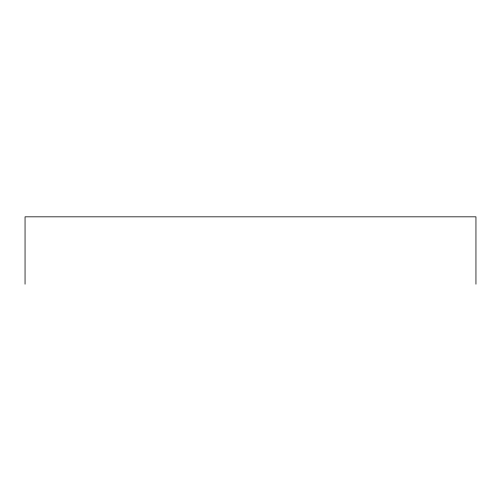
<?xml version="1.0" encoding="UTF-8"?>
<svg xmlns="http://www.w3.org/2000/svg" width="501" height="501" viewBox="0 0 501 501"><rect width="100%" height="100%" fill="white"/><g stroke="black" fill="none" stroke-linecap="round" stroke-linejoin="round"><path stroke-width="0.75" d="M475.95 284.173L475.95 216.827L25.05 216.827L25.05 284.173"/></g></svg>
